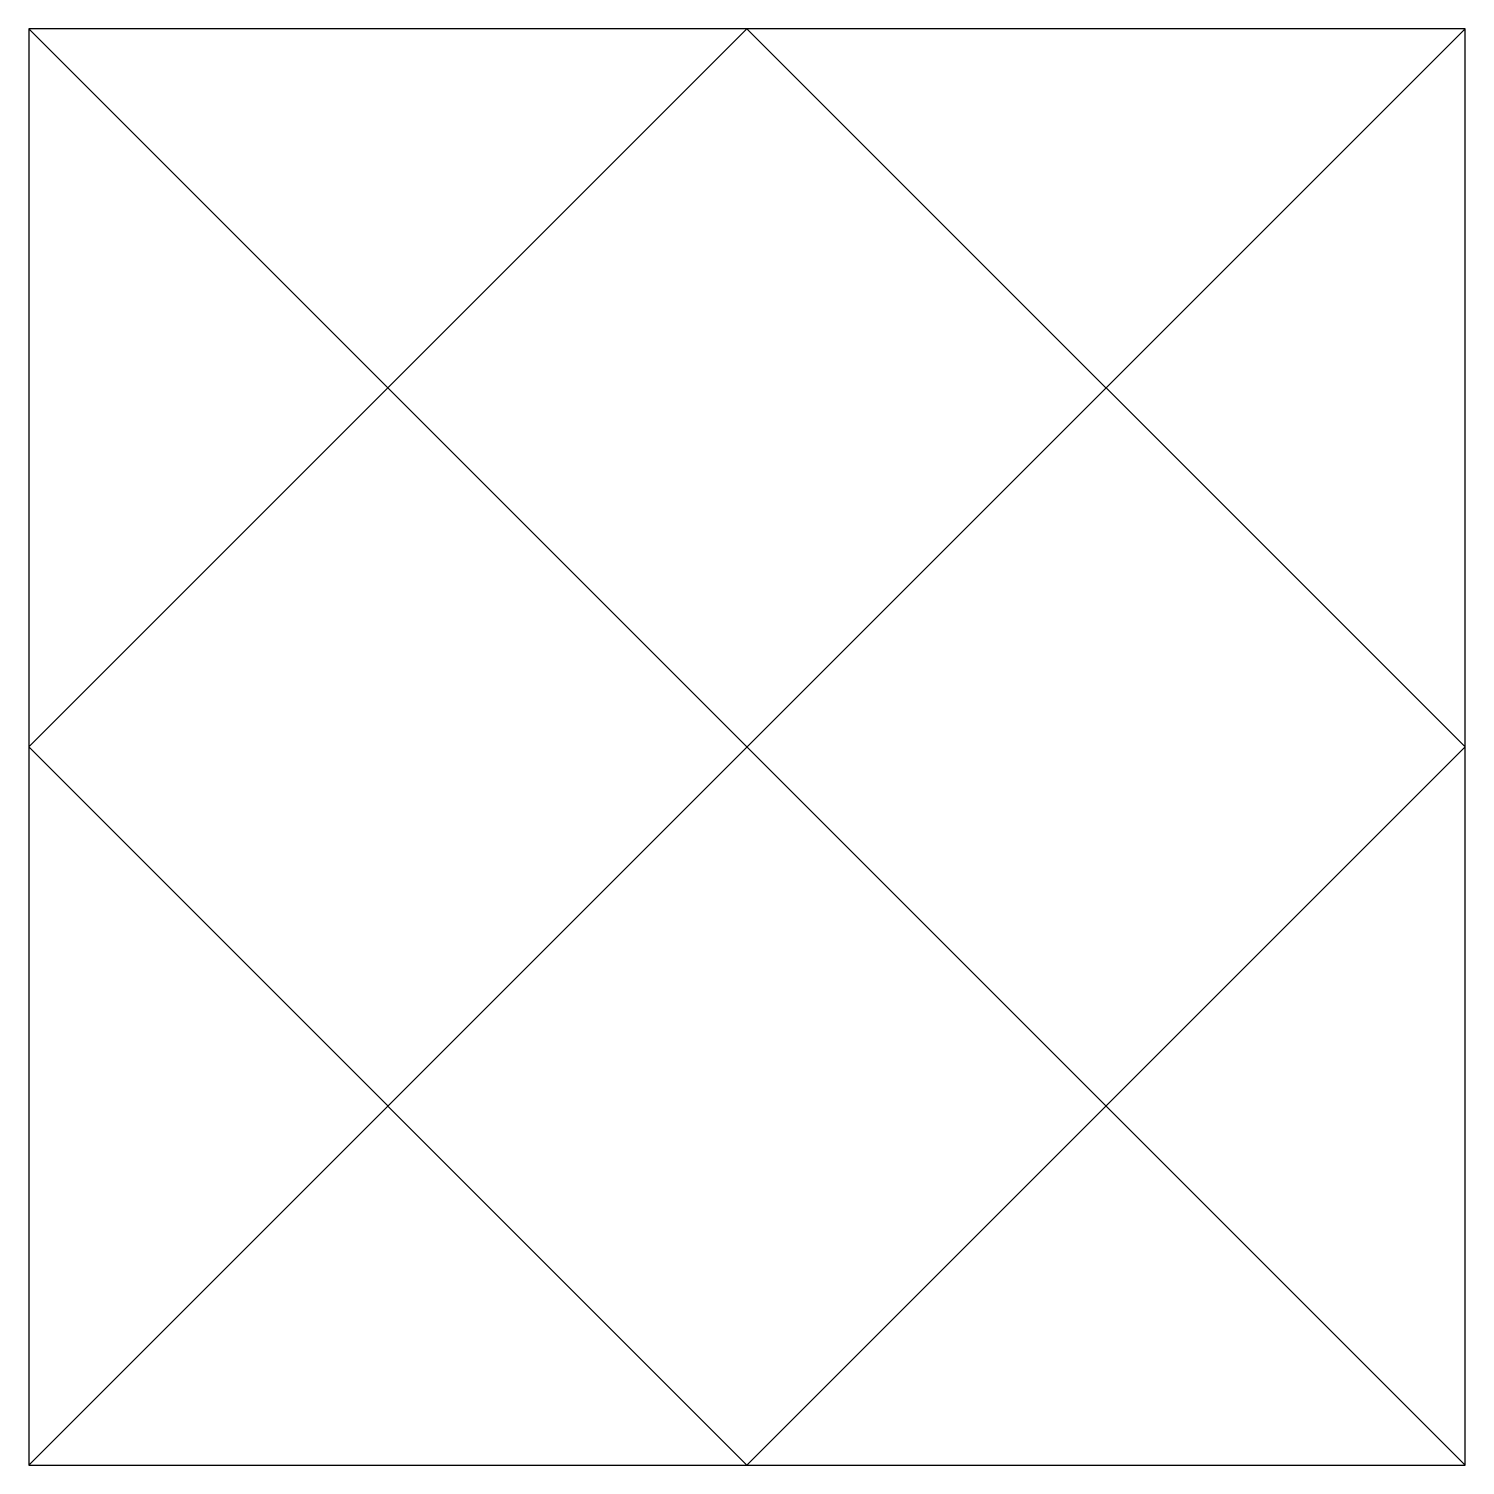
# Model space of a CAD drawing. Header units: millimetres. Extents: x 1401.54 to 1405.54, y 1902.97 to 1906.97.
import ezdxf

# ---------------------------------------------------------------- set-up
doc = ezdxf.new("R2010")
doc.units = ezdxf.units.MM

msp = doc.modelspace()

# ---------------------------------------------------------------- linework, layer by layer
for p, q in [((1401.5354, 1902.9686), (1405.5354, 1906.9686)), ((1401.5354, 1904.9686), (1403.5354, 1906.9686)), ((1405.5354, 1902.9686), (1401.5354, 1906.9686)), ((1405.5354, 1904.9686), (1403.5354, 1906.9686)), ((1403.5354, 1902.9686), (1401.5354, 1904.9686)), ((1403.5354, 1902.9686), (1405.5354, 1904.9686))]:
    msp.add_line(p, q)
msp.add_lwpolyline([(1401.5354, 1902.9686), (1405.5354, 1902.9686), (1405.5354, 1906.9686), (1401.5354, 1906.9686)], close=True)

doc.saveas('drawing.dxf')
